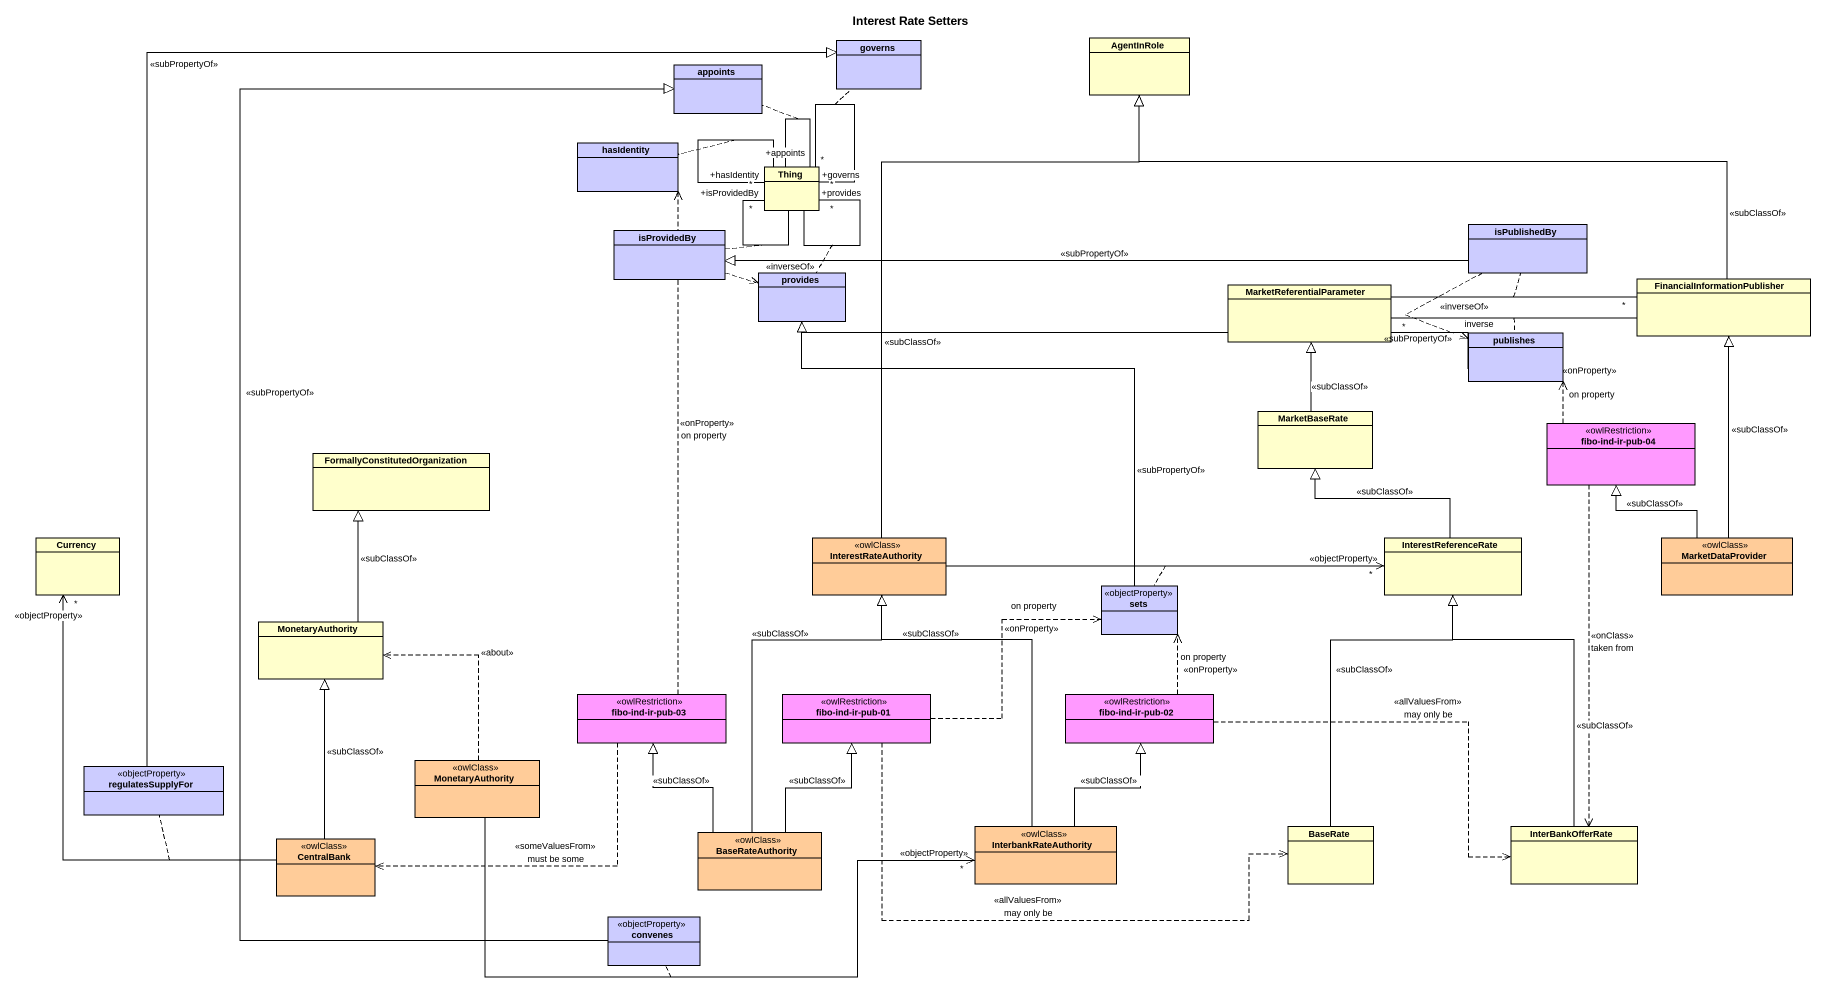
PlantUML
@startuml
title Interest Rate Setters
hide circle
hide empty members
class governs #CCCCFF
class AgentInRole #FFFFCC
class appoints #CCCCFF
class hasIdentity #CCCCFF
class Thing #FFFFCC
class isProvidedBy #CCCCFF
class isPublishedBy #CCCCFF
class provides #CCCCFF
class "FinancialInformationPublisher" as FinancialInformationPublishe #FFFFCC
class MarketReferentialParameter #FFFFCC
class publishes #CCCCFF
class MarketBaseRate #FFFFCC
class "fibo-ind-ir-pub-04" as fibo_ind_ir_pub_04 <<owlRestriction>> #FF99FF
class "FormallyConstitutedOrganization" as FormallyConstitutedOrganizat #FFFFCC
class Currency #FFFFCC
class InterestRateAuthority <<owlClass>> #FFCC99
class InterestReferenceRate #FFFFCC
class MarketDataProvider <<owlClass>> #FFCC99
class sets <<objectProperty>> #CCCCFF
class MonetaryAuthority #FFFFCC
class "fibo-ind-ir-pub-03" as fibo_ind_ir_pub_03 <<owlRestriction>> #FF99FF
class "fibo-ind-ir-pub-01" as fibo_ind_ir_pub_01 <<owlRestriction>> #FF99FF
class "fibo-ind-ir-pub-02" as fibo_ind_ir_pub_02 <<owlRestriction>> #FF99FF
class regulatesSupplyFor <<objectProperty>> #CCCCFF
class "MonetaryAuthority" as MonetaryAuthority_2 <<owlClass>> #FFCC99
class CentralBank <<owlClass>> #FFCC99
class BaseRateAuthority <<owlClass>> #FFCC99
class InterbankRateAuthority <<owlClass>> #FFCC99
class BaseRate #FFFFCC
class InterBankOfferRate #FFFFCC
class convenes <<objectProperty>> #CCCCFF
Thing -- "+isProvidedBy\n*" Thing
(Thing, Thing) .. isProvidedBy
Thing -- "+provides\n*" Thing
(Thing, Thing) .. provides
Thing -- "+hasIdentity\n*" Thing
(Thing, Thing) .. hasIdentity
Thing -- "+appoints\n*" Thing
(Thing, Thing) .. appoints
Thing -- "+governs\n*" Thing
(Thing, Thing) .. governs
isProvidedBy .right.> provides : <<inverseOf>>
isPublishedBy -left-|> isProvidedBy : <<subPropertyOf>>
isPublishedBy ..> publishes : <<inverseOf>>\ninverse
FinancialInformationPublishe -left-|> AgentInRole : <<subClassOf>>
FinancialInformationPublishe -left- "*" MarketReferentialParameter
(FinancialInformationPublishe, MarketReferentialParameter) .. publishes
MarketReferentialParameter -right- "*" FinancialInformationPublishe
(MarketReferentialParameter, FinancialInformationPublishe) .. isPublishedBy
publishes -left-|> provides : <<subPropertyOf>>
MarketBaseRate -up-|> MarketReferentialParameter : <<subClassOf>>
fibo_ind_ir_pub_04 .up.> publishes : <<onProperty>>\non property
fibo_ind_ir_pub_04 ..> InterBankOfferRate : <<onClass>>\ntaken from
InterestRateAuthority -up-|> AgentInRole : <<subClassOf>>
InterestRateAuthority -right-> "<<objectProperty>>\n*" InterestReferenceRate
(InterestRateAuthority, InterestReferenceRate) .. sets
InterestReferenceRate -up-|> MarketBaseRate : <<subClassOf>>
MarketDataProvider -up-|> FinancialInformationPublishe : <<subClassOf>>
MarketDataProvider -up-|> fibo_ind_ir_pub_04 : <<subClassOf>>
sets -up-|> provides : <<subPropertyOf>>
MonetaryAuthority -up-|> FormallyConstitutedOrganizat : <<subClassOf>>
fibo_ind_ir_pub_03 .up.> hasIdentity : <<onProperty>>\non property
fibo_ind_ir_pub_03 .left.> CentralBank : <<someValuesFrom>>\nmust be some
fibo_ind_ir_pub_01 .right.> sets : on property\n<<onProperty>>
fibo_ind_ir_pub_01 .right.> BaseRate : <<allValuesFrom>>\nmay only be
fibo_ind_ir_pub_02 .up.> sets : on property\n<<onProperty>>
fibo_ind_ir_pub_02 .right.> InterBankOfferRate : <<allValuesFrom>>\nmay only be
regulatesSupplyFor -up-|> governs : <<subPropertyOf>>
MonetaryAuthority_2 .up.> MonetaryAuthority : <<about>>
MonetaryAuthority_2 -right-> "<<objectProperty>>\n*" InterbankRateAuthority
(MonetaryAuthority_2, InterbankRateAuthority) .. convenes
CentralBank -up-> "<<objectProperty>>\n*" Currency
(CentralBank, Currency) .. regulatesSupplyFor
CentralBank -up-|> MonetaryAuthority : <<subClassOf>>
BaseRateAuthority -up-|> InterestRateAuthority : <<subClassOf>>
BaseRateAuthority -up-|> fibo_ind_ir_pub_03 : <<subClassOf>>
BaseRateAuthority -up-|> fibo_ind_ir_pub_01 : <<subClassOf>>
InterbankRateAuthority -up-|> InterestRateAuthority : <<subClassOf>>
InterbankRateAuthority -up-|> fibo_ind_ir_pub_02 : <<subClassOf>>
BaseRate -up-|> InterestReferenceRate : <<subClassOf>>
InterBankOfferRate -up-|> InterestReferenceRate : <<subClassOf>>
convenes -up-|> appoints : <<subPropertyOf>>
@enduml
